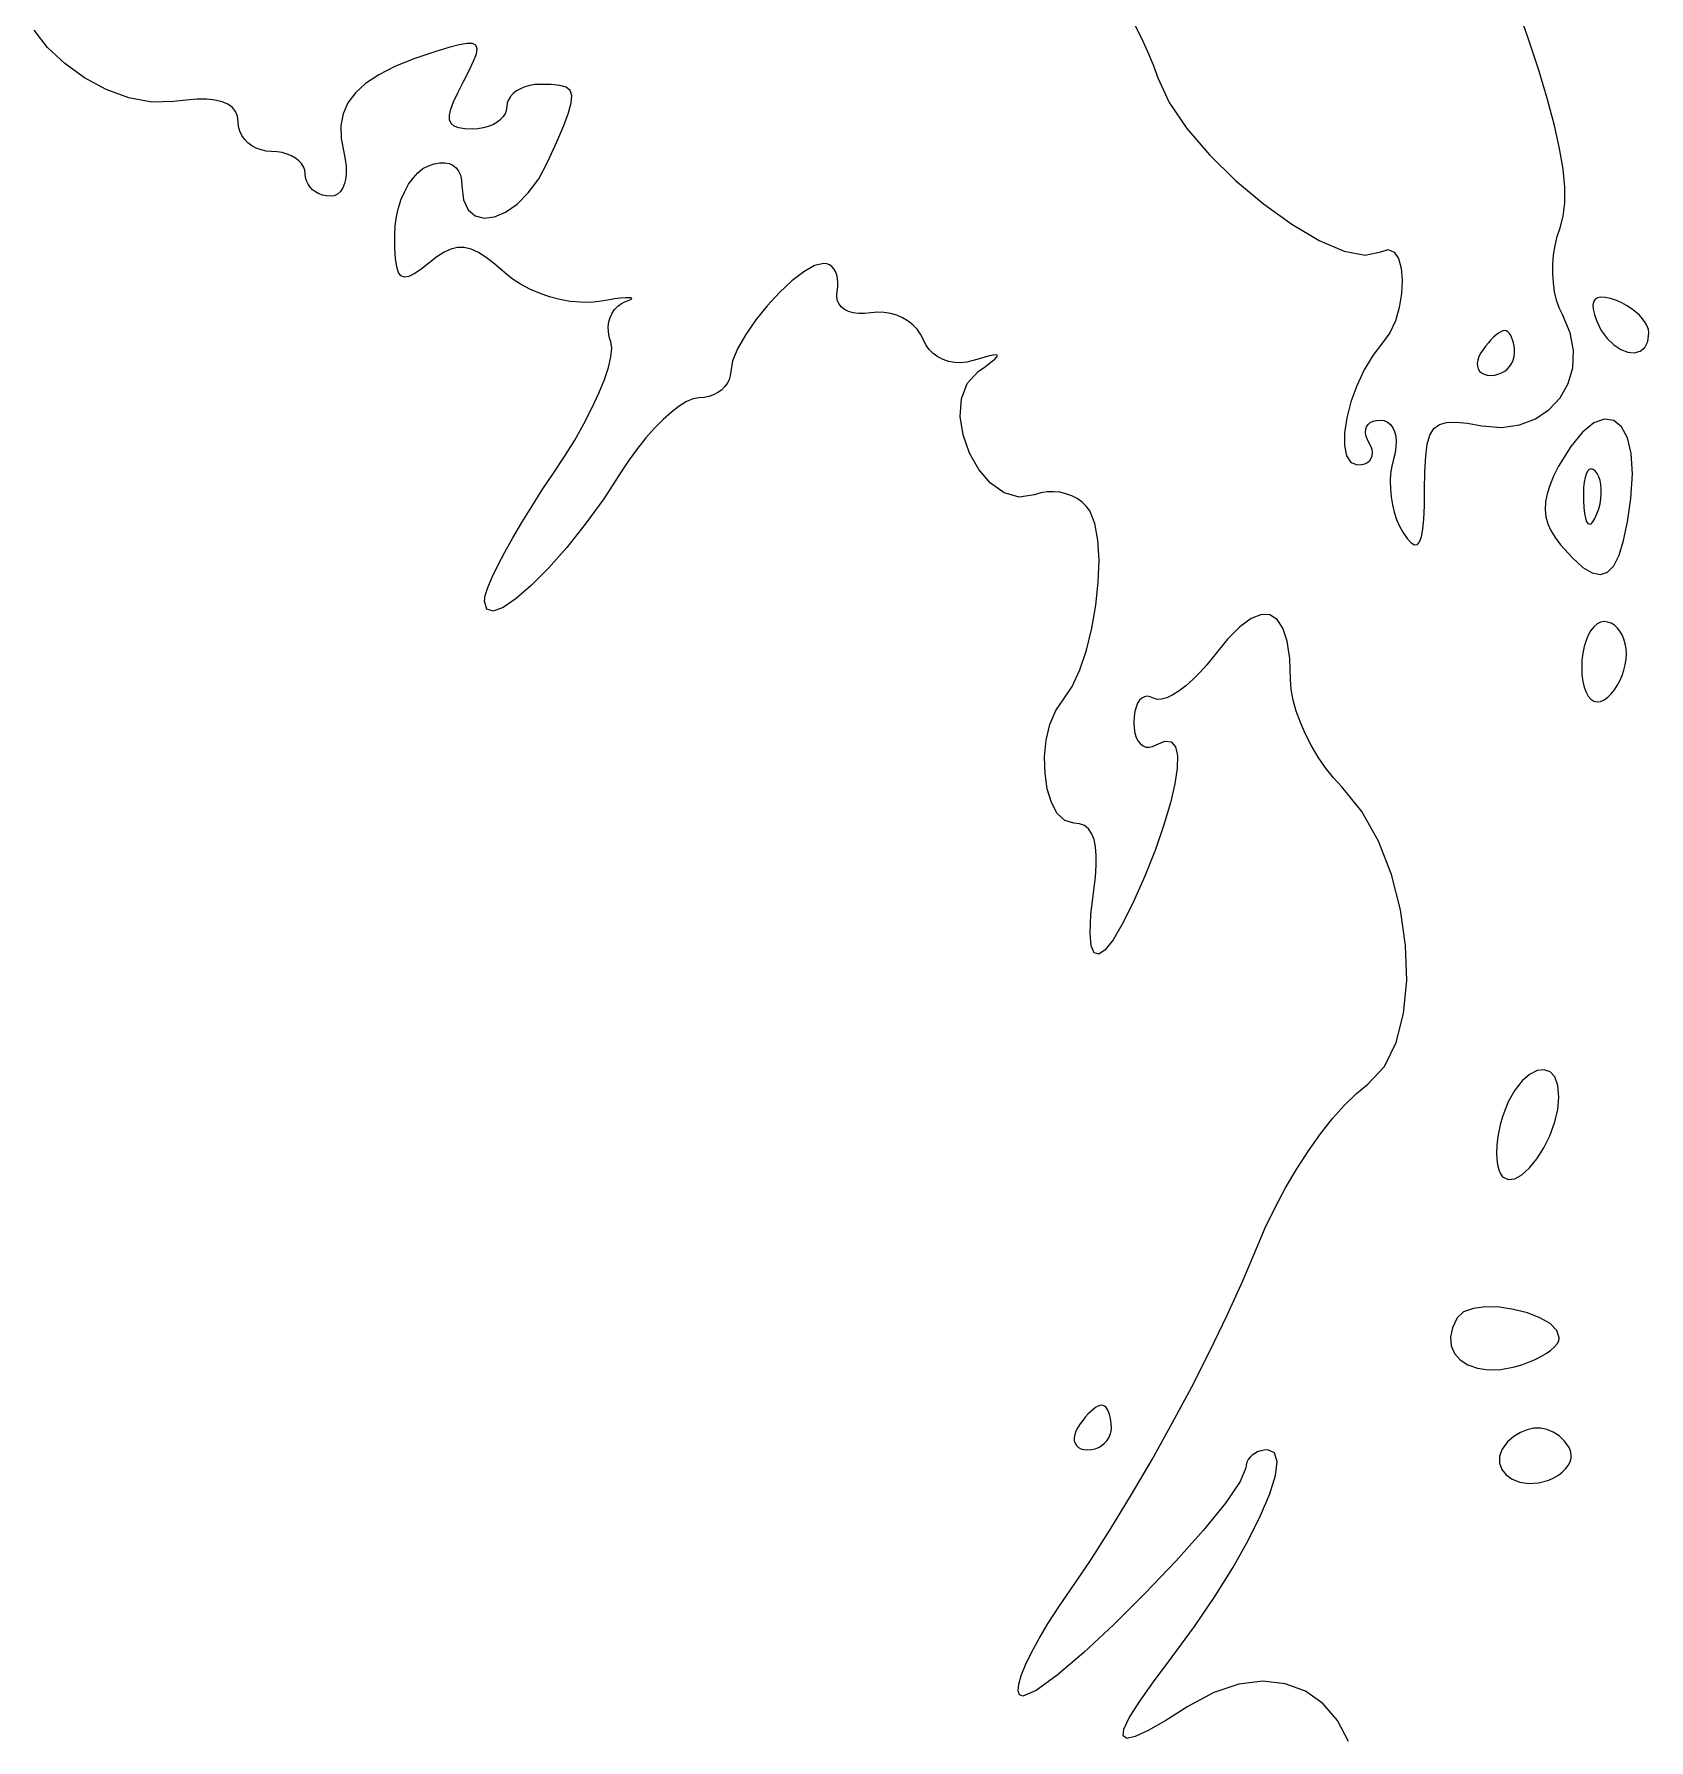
# Model space of a CAD drawing. Header units: millimetres. Extents: x 0 to 1242, y -2208 to 0.
# Drawn here: x 866.9 to 939, y -697 to -620.8 of the extents above; entities that cross this region are included whole.
import ezdxf

# ---------------------------------------------------------------- set-up
doc = ezdxf.new("R2010")
doc.units = ezdxf.units.MM
doc.layers.get('0').update_dxf_attribs({"linetype": 'CONTINUOUS'})

msp = doc.modelspace()

# ---------------------------------------------------------------- linework, layer by layer
for p, q in [((933.613856, -620.936341), (933.061, -619.352)), ((867.495016, -621.353912), (866.893528, -620.581446)), ((916.018184, -620.293016), (916.329857, -620.913788)), ((916.329857, -620.913788), (916.613288, -621.531152)), ((934.084128, -622.373568), (933.613856, -620.936341)), ((868.258, -622.07425), (867.495016, -621.353912)), ((884.836, -621.528), (883.846438, -621.859398)), ((885.414421, -621.356388), (884.836, -621.528)), ((885.877048, -621.237384), (885.414421, -621.356388)), ((886.229227, -621.177036), (885.877048, -621.237384)), ((886.476304, -621.181392), (886.229227, -621.177036)), ((886.623625, -621.2565), (886.476304, -621.181392)), ((886.520512, -621.966816), (886.640383, -621.643164)), ((886.676536, -621.408408), (886.623625, -621.2565)), ((886.640383, -621.643164), (886.676536, -621.408408)), ((916.613288, -621.531152), (916.861871, -622.133444)), ((869.143384, -622.710288), (868.258, -622.07425)), ((882.996064, -622.205544), (882.280846, -622.570866)), ((883.846438, -621.859398), (882.996064, -622.205544)), ((886.051, -622.905), (886.322269, -622.385412)), ((886.322269, -622.385412), (886.520512, -621.966816)), ((916.861871, -622.133444), (917.069, -622.709)), ((934.473172, -623.670587), (934.084128, -622.373568)), ((870.112072, -623.229854), (869.143384, -622.710288)), ((871.124968, -623.600776), (870.112072, -623.229854)), ((881.696752, -622.959792), (881.23975, -623.37675)), ((882.280846, -622.570866), (881.696752, -622.959792)), ((885.807253, -623.377732), (886.051, -622.905)), ((888.440625, -623.29375), (888.2904, -623.4104)), ((888.6156, -623.1936), (888.440625, -623.29375)), ((888.812175, -623.11205), (888.6156, -623.1936)), ((889.0272, -623.0512), (888.812175, -623.11205)), ((889.257525, -623.01315), (889.0272, -623.0512)), ((889.5, -623), (889.257525, -623.01315)), ((889.987932, -623.008772), (889.5, -623)), ((890.370456, -623.046536), (889.987932, -623.008772)), ((890.649264, -623.130464), (890.370456, -623.046536)), ((890.826048, -623.277728), (890.649264, -623.130464)), ((890.9025, -623.5055), (890.826048, -623.277728)), ((917.069, -622.709), (917.578738, -623.809053)), ((872.142976, -623.790882), (871.124968, -623.600776)), ((873.127, -623.768), (872.142976, -623.790882)), ((873.67692, -623.700244), (873.127, -623.768)), ((874.16768, -623.667432), (873.67692, -623.700244)), ((874.59958, -623.669648), (874.16768, -623.667432)), ((874.97292, -623.706976), (874.59958, -623.669648)), ((875.288, -623.7795), (874.97292, -623.706976)), ((875.54512, -623.887304), (875.288, -623.7795)), ((875.74458, -624.030472), (875.54512, -623.887304)), ((875.88668, -624.209088), (875.74458, -624.030472)), ((880.905808, -623.826168), (880.690894, -624.312474)), ((881.23975, -623.37675), (880.905808, -623.826168)), ((885.502171, -624.108984), (885.623944, -623.777216)), ((885.623944, -623.777216), (885.807253, -623.377732)), ((888, -624), (887.979808, -624.16165)), ((888.019725, -623.83835), (888, -624)), ((888.0768, -623.6848), (888.019725, -623.83835)), ((888.168075, -623.54145), (888.0768, -623.6848)), ((888.2904, -623.4104), (888.168075, -623.54145)), ((890.761176, -624.271256), (890.880312, -623.830952)), ((890.880312, -623.830952), (890.9025, -623.5055)), ((917.578738, -623.809053), (918.370824, -624.972904)), ((934.782344, -624.834304), (934.473172, -623.670587)), ((875.97172, -624.423236), (875.88668, -624.209088)), ((876, -624.673), (875.97172, -624.423236)), ((876.019725, -624.887546), (876, -624.673)), ((880.690894, -624.312474), (880.590976, -624.840096)), ((885.443032, -624.378568), (885.502171, -624.108984)), ((885.447625, -624.5915), (885.443032, -624.378568)), ((885.517048, -624.753312), (885.447625, -624.5915)), ((885.652399, -624.869536), (885.517048, -624.753312)), ((887.369928, -624.8064), (887.168764, -624.88795)), ((887.549, -624.70625), (887.369928, -624.8064)), ((887.702752, -624.5896), (887.549, -624.70625)), ((887.827956, -624.45855), (887.702752, -624.5896)), ((887.921384, -624.3152), (887.827956, -624.45855)), ((887.979808, -624.16165), (887.921384, -624.3152)), ((890.546784, -624.843584), (890.761176, -624.271256)), ((876.0768, -625.091328), (876.019725, -624.887546)), ((876.168075, -625.281562), (876.0768, -625.091328)), ((876.2904, -625.455464), (876.168075, -625.281562)), ((876.440625, -625.61025), (876.2904, -625.455464)), ((880.590976, -624.840096), (880.602022, -625.413462)), ((880.602022, -625.413462), (880.72, -626.037)), ((885.854776, -624.945704), (885.652399, -624.869536)), ((886.125277, -624.987348), (885.854776, -624.945704)), ((886.465, -625), (886.125277, -624.987348)), ((886.713072, -624.98685), (886.465, -625)), ((886.948736, -624.9488), (886.713072, -624.98685)), ((887.168764, -624.88795), (886.948736, -624.9488)), ((889.839, -626.453), (890.238828, -625.565108)), ((890.238828, -625.565108), (890.546784, -624.843584)), ((918.370824, -624.972904), (919.379966, -626.149691)), ((935.013, -625.871625), (934.782344, -624.834304)), ((876.6156, -625.743136), (876.440625, -625.61025)), ((876.812175, -625.851338), (876.6156, -625.743136)), ((877.0272, -625.932072), (876.812175, -625.851338)), ((877.257525, -625.982554), (877.0272, -625.932072)), ((877.5, -626), (877.257525, -625.982554)), ((877.742475, -626.01315), (877.5, -626)), ((877.9728, -626.0512), (877.742475, -626.01315)), ((878.187825, -626.11205), (877.9728, -626.0512)), ((878.3844, -626.1936), (878.187825, -626.11205)), ((878.559375, -626.29375), (878.3844, -626.1936)), ((878.7096, -626.4104), (878.559375, -626.29375)), ((880.72, -626.037), (880.788787, -626.355619)), ((919.379966, -626.149691), (920.540872, -627.288552)), ((935.166496, -626.789456), (935.013, -625.871625)), ((878.831925, -626.54145), (878.7096, -626.4104)), ((878.9232, -626.6848), (878.831925, -626.54145)), ((878.980275, -626.83835), (878.9232, -626.6848)), ((879, -627), (878.980275, -626.83835)), ((879.014671, -627.16165), (879, -627)), ((880.788787, -626.355619), (880.825576, -626.657792)), ((880.831609, -626.939493), (880.808128, -627.196696)), ((880.825576, -626.657792), (880.831609, -626.939493)), ((883.812175, -627.184066), (884.0272, -626.948424)), ((884.0272, -626.948424), (884.257525, -626.764238)), ((884.257525, -626.764238), (884.5, -626.638)), ((884.5, -626.638), (884.764102, -626.553816)), ((884.764102, -626.553816), (885.006976, -626.510648)), ((885.006976, -626.510648), (885.227074, -626.507572)), ((885.227074, -626.507572), (885.422848, -626.543664)), ((885.422848, -626.543664), (885.59275, -626.618)), ((885.59275, -626.618), (885.735232, -626.729656)), ((885.735232, -626.729656), (885.848746, -626.877708)), ((885.848746, -626.877708), (885.931744, -627.061232)), ((885.931744, -627.061232), (885.982678, -627.279304)), ((889.427272, -627.215937), (889.839, -626.453)), ((935.244188, -627.594703), (935.166496, -626.789456)), ((879.057128, -627.3152), (879.014671, -627.16165)), ((879.125037, -627.45855), (879.057128, -627.3152)), ((879.216064, -627.5896), (879.125037, -627.45855)), ((879.327875, -627.70625), (879.216064, -627.5896)), ((879.458136, -627.8064), (879.327875, -627.70625)), ((879.604513, -627.88795), (879.458136, -627.8064)), ((880.573021, -627.781057), (880.443904, -627.900008)), ((880.677592, -627.621504), (880.573021, -627.781057)), ((880.756375, -627.425375), (880.677592, -627.621504)), ((880.808128, -627.196696), (880.756375, -627.425375)), ((883.2904, -628.134808), (883.440625, -627.78375)), ((883.440625, -627.78375), (883.6156, -627.464672)), ((883.6156, -627.464672), (883.812175, -627.184066)), ((885.982678, -627.279304), (886, -627.531)), ((886, -627.531), (886.073688, -628.157753)), ((888.457644, -628.351379), (888.958976, -627.850936)), ((888.958976, -627.850936), (889.427272, -627.215937)), ((920.540872, -627.288552), (921.78825, -628.338625)), ((935.247432, -628.294272), (935.244188, -627.594703)), ((879.764672, -627.9488), (879.604513, -627.88795)), ((879.936279, -627.98685), (879.764672, -627.9488)), ((880.117, -628), (879.936279, -627.98685)), ((880.291483, -627.974331), (880.117, -628)), ((880.443904, -627.900008), (880.291483, -627.974331)), ((883.0768, -628.906896), (883.168075, -628.511354)), ((883.168075, -628.511354), (883.2904, -628.134808)), ((886.073688, -628.157753), (886.279064, -628.603624)), ((886.279064, -628.603624), (886.592596, -628.875231)), ((887.946808, -628.710648), (888.457644, -628.351379)), ((921.78825, -628.338625), (923.056808, -629.249048)), ((935.177584, -628.895069), (935.247432, -628.294272)), ((883, -629.729), (883.019725, -629.314942)), ((883.019725, -629.314942), (883.0768, -628.906896)), ((886.592596, -628.875231), (886.990752, -628.979192)), ((886.990752, -628.979192), (887.45, -628.922125)), ((887.45, -628.922125), (887.946808, -628.710648)), ((923.056808, -629.249048), (924.281254, -629.968959)), ((935.036, -629.404), (935.177584, -628.895069)), ((883.007702, -630.312348), (883, -629.729)), ((924.281254, -629.968959), (925.396296, -630.447496)), ((934.812688, -630.197512), (934.908801, -629.791609)), ((934.908801, -629.791609), (935.036, -629.404)), ((883.034136, -630.782944), (883.007702, -630.312348)), ((883.084294, -631.144916), (883.034136, -630.782944)), ((884.873706, -630.708973), (884.519, -630.984)), ((885.200488, -630.501464), (884.873706, -630.708973)), ((885.508442, -630.362631), (885.200488, -630.501464)), ((885.806664, -630.293632), (885.508442, -630.362631)), ((886.10425, -630.295625), (885.806664, -630.293632)), ((886.410296, -630.369768), (886.10425, -630.295625)), ((886.733898, -630.517219), (886.410296, -630.369768)), ((887.084152, -630.739136), (886.733898, -630.517219)), ((887.470154, -631.036677), (887.084152, -630.739136)), ((925.396296, -630.447496), (926.336642, -630.633797)), ((926.336642, -630.633797), (927.037, -630.477)), ((927.037, -630.477), (927.365557, -630.374612)), ((927.365557, -630.374612), (927.624736, -630.490096)), ((927.624736, -630.490096), (927.813799, -630.784224)), ((927.813799, -630.784224), (927.932008, -631.217768)), ((934.713024, -631.037056), (934.747487, -630.614923)), ((934.747487, -630.614923), (934.812688, -630.197512)), ((883.163168, -631.402392), (883.084294, -631.144916)), ((883.27575, -631.5595), (883.163168, -631.402392)), ((883.427032, -631.620368), (883.27575, -631.5595)), ((883.622006, -631.589124), (883.427032, -631.620368)), ((883.865664, -631.469896), (883.622006, -631.589124)), ((884.162998, -631.266812), (883.865664, -631.469896)), ((884.519, -630.984), (884.162998, -631.266812)), ((887.901, -631.411), (887.470154, -631.036677)), ((888.236764, -631.681662), (887.901, -631.411)), ((888.613952, -631.927376), (888.236764, -631.681662)), ((901.261696, -631.3682), (900.727879, -631.77922)), ((901.746817, -631.09752), (901.261696, -631.3682)), ((902.155, -631), (901.746817, -631.09752)), ((902.288381, -631.016451), (902.155, -631)), ((902.408688, -631.064048), (902.288381, -631.016451)), ((902.514667, -631.140157), (902.408688, -631.064048)), ((902.605064, -631.242144), (902.514667, -631.140157)), ((902.678625, -631.367375), (902.605064, -631.242144)), ((902.734096, -631.513216), (902.678625, -631.367375)), ((902.770223, -631.677033), (902.734096, -631.513216)), ((902.785752, -631.856192), (902.770223, -631.677033)), ((927.932008, -631.217768), (927.978625, -631.7515)), ((934.709125, -631.457125), (934.713024, -631.037056)), ((934.735616, -631.868344), (934.709125, -631.457125)), ((889.024308, -632.145634), (888.613952, -631.927376)), ((889.459576, -632.333928), (889.024308, -632.145634)), ((889.9115, -632.48975), (889.459576, -632.333928)), ((900.173608, -632.29776), (899.627125, -632.891)), ((900.727879, -631.77922), (900.173608, -632.29776)), ((902.731614, -632.451779), (902.75, -632.25)), ((902.75, -632.25), (902.779429, -632.048059)), ((902.779429, -632.048059), (902.785752, -631.856192)), ((927.952912, -632.346192), (927.854131, -632.962616)), ((927.978625, -631.7515), (927.952912, -632.346192)), ((934.792323, -632.263927), (934.735616, -631.868344)), ((934.879072, -632.637088), (934.792323, -632.263927)), ((890.371824, -632.610592), (889.9115, -632.48975)), ((890.832292, -632.693946), (890.371824, -632.610592)), ((891.284648, -632.737304), (890.832292, -632.693946)), ((891.720636, -632.738158), (891.284648, -632.737304)), ((892.132, -632.694), (891.720636, -632.738158)), ((892.499212, -632.634506), (892.132, -632.694)), ((892.817416, -632.588608), (892.499212, -632.634506)), ((892.70364, -633.221792), (892.81684, -633.054401)), ((892.81684, -633.054401), (892.95572, -632.910464)), ((893.084164, -632.556282), (892.817416, -632.588608)), ((892.95572, -632.910464), (893.1189, -632.793743)), ((893.297008, -632.537504), (893.084164, -632.556282)), ((893.1189, -632.793743), (893.305, -632.708)), ((893.4535, -632.53225), (893.297008, -632.537504)), ((893.305, -632.708), (893.466988, -632.645994)), ((893.551192, -632.540496), (893.4535, -632.53225)), ((893.466988, -632.645994), (893.560384, -632.597392)), ((893.587636, -632.562218), (893.551192, -632.540496)), ((893.560384, -632.597392), (893.587636, -632.562218)), ((899.627125, -632.891), (899.116672, -633.52612)), ((902.758552, -632.634712), (902.731614, -632.451779)), ((902.827958, -632.796993), (902.758552, -632.634712)), ((902.936976, -632.936816), (902.827958, -632.796993)), ((903.08275, -633.052375), (902.936976, -632.936816)), ((903.262424, -633.141864), (903.08275, -633.052375)), ((903.473142, -633.203477), (903.262424, -633.141864)), ((903.712048, -633.235408), (903.473142, -633.203477)), ((904.263, -633.203), (903.976286, -633.235851)), ((904.555583, -633.174595), (904.263, -633.203)), ((904.848064, -633.18552), (904.555583, -633.174595)), ((905.135541, -633.233285), (904.848064, -633.18552)), ((927.854131, -632.962616), (927.681544, -633.561544)), ((934.995689, -632.981041), (934.879072, -632.637088)), ((935.142, -633.289), (934.995689, -632.981041)), ((936.53256, -632.71092), (936.503695, -632.860475)), ((936.503695, -632.860475), (936.515, -633.05032)), ((936.515, -633.05032), (936.566445, -633.280485)), ((936.601625, -632.601625), (936.53256, -632.71092)), ((936.71092, -632.53256), (936.601625, -632.601625)), ((936.860475, -632.503695), (936.71092, -632.53256)), ((937.05032, -632.515), (936.860475, -632.503695)), ((937.280485, -632.566445), (937.05032, -632.515)), ((937.551, -632.658), (937.280485, -632.566445)), ((937.785243, -632.759673), (937.551, -632.658)), ((938.007744, -632.879064), (937.785243, -632.759673)), ((938.215461, -633.013131), (938.007744, -632.879064)), ((938.405352, -633.158832), (938.215461, -633.013131)), ((938.574375, -633.313125), (938.405352, -633.158832)), ((892.53192, -633.827069), (892.5598, -633.611888)), ((892.53524, -634.050656), (892.53192, -633.827069)), ((892.5598, -633.611888), (892.6175, -633.408875)), ((892.6175, -633.408875), (892.70364, -633.221792)), ((899.116672, -633.52612), (898.670491, -634.1703)), ((903.976286, -633.235851), (903.712048, -633.235408)), ((905.413112, -633.3154), (905.135541, -633.233285)), ((905.675875, -633.429375), (905.413112, -633.3154)), ((905.918928, -633.57272), (905.675875, -633.429375)), ((906.137369, -633.742945), (905.918928, -633.57272)), ((906.326296, -633.93756), (906.137369, -633.742945)), ((906.480807, -634.154075), (906.326296, -633.93756)), ((927.681544, -633.561544), (927.434413, -634.103748)), ((935.489366, -634.098293), (935.142, -633.289)), ((936.566445, -633.280485), (936.658, -633.551)), ((936.658, -633.551), (936.871077, -633.98982)), ((936.658, -633.551), (936.658, -633.551)), ((938.719488, -633.472968), (938.574375, -633.313125)), ((938.837649, -633.635319), (938.719488, -633.472968)), ((938.925816, -633.797136), (938.837649, -633.635319)), ((938.980947, -633.955377), (938.925816, -633.797136)), ((939, -634.107), (938.980947, -633.955377)), ((892.57114, -634.278887), (892.53524, -634.050656)), ((892.641, -634.508), (892.57114, -634.278887)), ((892.686235, -634.790347), (892.641, -634.508)), ((898.670491, -634.1703), (898.316824, -634.79072)), ((906.596, -634.39), (906.480807, -634.154075)), ((906.711583, -634.629417), (906.596, -634.39)), ((906.861864, -634.841336), (906.711583, -634.629417)), ((927.112, -634.55), (926.670024, -635.107195)), ((927.434413, -634.103748), (927.112, -634.55)), ((931.717368, -634.6848), (931.605711, -634.83835)), ((931.832757, -634.54145), (931.717368, -634.6848)), ((931.949664, -634.4104), (931.832757, -634.54145)), ((932.065875, -634.29375), (931.949664, -634.4104)), ((932.179176, -634.1936), (932.065875, -634.29375)), ((932.287353, -634.11205), (932.179176, -634.1936)), ((932.388192, -634.0512), (932.287353, -634.11205)), ((932.479479, -634.01315), (932.388192, -634.0512)), ((932.559, -634), (932.479479, -634.01315)), ((932.630397, -634.01315), (932.559, -634)), ((932.698176, -634.0512), (932.630397, -634.01315)), ((932.761419, -634.11205), (932.698176, -634.0512)), ((932.819208, -634.1936), (932.761419, -634.11205)), ((932.870625, -634.29375), (932.819208, -634.1936)), ((932.914752, -634.4104), (932.870625, -634.29375)), ((932.950671, -634.54145), (932.914752, -634.4104)), ((932.977464, -634.6848), (932.950671, -634.54145)), ((932.994213, -634.83835), (932.977464, -634.6848)), ((935.637688, -634.895424), (935.489366, -634.098293)), ((936.871077, -633.98982), (937.134656, -634.35436)), ((937.134656, -634.35436), (937.431559, -634.64054)), ((937.431559, -634.64054), (937.744608, -634.84428)), ((938.814704, -634.75324), (938.950813, -634.48358)), ((938.950813, -634.48358), (939, -634.107)), ((892.538625, -635.644169), (892.65032, -635.173176)), ((892.65032, -635.173176), (892.686235, -634.790347)), ((898.083913, -635.35456), (898, -635.829)), ((898.316824, -634.79072), (898.083913, -635.35456)), ((907.042841, -635.024059), (906.861864, -634.841336)), ((907.250512, -635.175888), (907.042841, -635.024059)), ((907.480875, -635.295125), (907.250512, -635.175888)), ((907.729928, -635.380072), (907.480875, -635.295125)), ((907.993669, -635.429031), (907.729928, -635.380072)), ((908.268096, -635.440304), (907.993669, -635.429031)), ((908.549207, -635.412193), (908.268096, -635.440304)), ((908.833, -635.343), (908.549207, -635.412193)), ((909.205527, -635.227283), (908.833, -635.343)), ((909.498536, -635.144464), (909.205527, -635.227283)), ((909.377023, -635.603307), (909.622664, -635.416696)), ((909.712669, -635.095941), (909.498536, -635.144464)), ((909.622664, -635.416696), (909.793281, -635.272769)), ((909.848568, -635.083112), (909.712669, -635.095941)), ((909.793281, -635.272769), (909.888232, -635.170128)), ((909.906875, -635.107375), (909.848568, -635.083112)), ((909.888232, -635.170128), (909.906875, -635.107375)), ((926.670024, -635.107195), (926.281952, -635.75616)), ((931.359432, -635.3152), (931.335318, -635.45855)), ((931.335318, -635.45855), (931.340736, -635.5896)), ((931.414014, -635.16165), (931.359432, -635.3152)), ((931.5, -635), (931.414014, -635.16165)), ((931.605711, -634.83835), (931.5, -635)), ((931.5, -635), (931.5, -635)), ((932.794848, -635.5896), (932.881254, -635.45855)), ((932.881254, -635.45855), (932.945736, -635.3152)), ((932.945736, -635.3152), (932.986062, -635.16165)), ((932.986062, -635.16165), (933, -635)), ((933, -635), (932.994213, -634.83835)), ((935.602602, -635.658871), (935.637688, -634.895424)), ((937.744608, -634.84428), (938.056625, -634.9615)), ((938.056625, -634.9615), (938.350432, -634.98812)), ((938.350432, -634.98812), (938.608851, -634.92006)), ((938.608851, -634.92006), (938.814704, -634.75324)), ((892.109375, -636.801375), (892.35652, -636.191008)), ((892.35652, -636.191008), (892.538625, -635.644169)), ((897.927408, -636.19808), (897.841132, -636.36594)), ((897.981356, -636.01828), (897.927408, -636.19808)), ((898, -635.829), (897.981356, -636.01828)), ((908.560608, -636.36916), (909.057, -635.834)), ((909.057, -635.834), (909.377023, -635.603307)), ((926.281952, -635.75616), (925.955068, -636.461465)), ((931.340736, -635.5896), (931.37475, -635.70625)), ((931.37475, -635.70625), (931.436424, -635.8064)), ((931.436424, -635.8064), (931.524822, -635.88795)), ((931.524822, -635.88795), (931.639008, -635.9488)), ((931.639008, -635.9488), (931.778046, -635.98685)), ((931.778046, -635.98685), (931.941, -636)), ((931.941, -636), (932.112078, -635.98685)), ((932.112078, -635.98685), (932.274624, -635.9488)), ((932.274624, -635.9488), (932.426406, -635.88795)), ((932.426406, -635.88795), (932.565192, -635.8064)), ((932.565192, -635.8064), (932.68875, -635.70625)), ((932.68875, -635.70625), (932.794848, -635.5896)), ((935.399744, -636.367112), (935.602602, -635.658871)), ((891.80256, -637.462952), (892.109375, -636.801375)), ((896.582, -637), (896.325542, -637.0436)), ((896.811244, -636.9846), (896.582, -637)), ((897.028992, -636.94004), (896.811244, -636.9846)), ((897.232268, -636.86878), (897.028992, -636.94004)), ((897.418096, -636.77328), (897.232268, -636.86878)), ((897.5835, -636.656), (897.418096, -636.77328)), ((897.725504, -636.5194), (897.5835, -636.656)), ((897.841132, -636.36594), (897.725504, -636.5194)), ((908.298264, -637.05612), (908.560608, -636.36916)), ((925.955068, -636.461465), (925.696656, -637.18768)), ((934.553256, -637.531888), (935.04475, -636.998625)), ((935.04475, -636.998625), (935.399744, -636.367112)), ((891.441445, -638.163421), (891.80256, -637.462952)), ((895.348448, -637.64192), (894.97775, -637.974)), ((895.701494, -637.37152), (895.348448, -637.64192)), ((896.029616, -637.16976), (895.701494, -637.37152)), ((896.325542, -637.0436), (896.029616, -637.16976)), ((908.244516, -637.8392), (908.298264, -637.05612)), ((925.696656, -637.18768), (925.514, -637.899375)), ((933.940898, -637.945379), (934.553256, -637.531888)), ((891.0314, -638.890464), (891.441445, -638.163421)), ((894.596672, -638.3608), (894.212486, -638.79536)), ((894.97775, -637.974), (894.596672, -638.3608)), ((908.373912, -638.66272), (908.244516, -637.8392)), ((925.514, -637.899375), (925.414384, -638.56112)), ((926.342797, -638.54145), (926.353664, -638.4104)), ((926.353664, -638.4104), (926.394375, -638.29375)), ((926.394375, -638.29375), (926.463856, -638.1936)), ((926.463856, -638.1936), (926.561033, -638.11205)), ((926.561033, -638.11205), (926.684832, -638.0512)), ((926.684832, -638.0512), (926.834179, -638.01315)), ((926.834179, -638.01315), (927.008, -638)), ((927.008, -638), (927.183056, -638.023026)), ((927.183056, -638.023026), (927.335408, -638.089648)), ((927.335408, -638.089648), (927.463832, -638.196182)), ((927.463832, -638.196182), (927.567104, -638.338944)), ((927.567104, -638.338944), (927.644, -638.51425)), ((927.644, -638.51425), (927.693296, -638.718416)), ((929.224808, -638.669528), (929.400875, -638.37925)), ((929.400875, -638.37925), (929.645672, -638.194032)), ((929.645672, -638.194032), (929.970341, -638.101286)), ((929.970341, -638.101286), (930.386024, -638.088424)), ((930.386024, -638.088424), (930.903863, -638.142858)), ((930.903863, -638.142858), (931.535, -638.252)), ((931.535, -638.252), (932.416134, -638.326957)), ((932.416134, -638.326957), (933.223312, -638.217576)), ((933.223312, -638.217576), (933.940898, -637.945379)), ((936.041744, -638.53056), (935.509143, -639.173815)), ((936.549361, -638.127785), (936.041744, -638.53056)), ((937.017552, -637.95904), (936.549361, -638.127785)), ((937.431875, -638.017875), (937.017552, -637.95904)), ((937.777888, -638.29784), (937.431875, -638.017875)), ((938.041149, -638.792485), (937.777888, -638.29784)), ((890.577795, -639.631763), (891.0314, -638.890464)), ((893.832464, -639.27072), (893.463878, -639.77992)), ((894.212486, -638.79536), (893.832464, -639.27072)), ((908.661, -639.471), (908.373912, -638.66272)), ((925.414384, -638.56112), (925.405092, -639.137485)), ((925.405092, -639.137485), (925.493408, -639.59304)), ((926.362848, -638.6848), (926.342797, -638.54145)), ((926.414891, -638.83835), (926.362848, -638.6848)), ((926.5, -639), (926.414891, -638.83835)), ((926.585109, -639.16165), (926.5, -639)), ((926.637152, -639.3152), (926.585109, -639.16165)), ((927.704192, -639.198592), (927.663344, -639.467234)), ((927.693296, -638.718416), (927.713768, -638.947758)), ((927.713768, -638.947758), (927.704192, -639.198592)), ((929.034296, -639.615616), (929.106329, -639.077454)), ((929.106329, -639.077454), (929.224808, -638.669528)), ((935.509143, -639.173815), (934.966, -640.064)), ((938.207216, -639.49536), (938.041149, -638.792485)), ((890.086, -640.375), (890.577795, -639.631763)), ((893.463878, -639.77992), (893.114, -640.316)), ((909.080328, -640.20836), (908.661, -639.471)), ((925.493408, -639.59304), (925.686616, -639.892355)), ((925.686616, -639.892355), (925.992, -640)), ((925.992, -640), (926.165821, -639.98685)), ((926.165821, -639.98685), (926.315168, -639.9488)), ((926.315168, -639.9488), (926.438967, -639.88795)), ((926.438967, -639.88795), (926.536144, -639.8064)), ((926.536144, -639.8064), (926.605625, -639.70625)), ((926.605625, -639.70625), (926.646336, -639.5896)), ((926.657203, -639.45855), (926.637152, -639.3152)), ((926.646336, -639.5896), (926.657203, -639.45855)), ((927.514737, -640.052491), (927.467776, -640.378208)), ((927.59, -639.75), (927.514737, -640.052491)), ((927.663344, -639.467234), (927.59, -639.75)), ((928.997567, -640.296602), (929.034296, -639.615616)), ((934.966, -640.064), (934.745281, -640.505494)), ((934.966, -640.064), (934.966, -640.064)), ((938.261647, -640.400015), (938.207216, -639.49536)), ((889.587221, -641.11619), (890.086, -640.375)), ((893.114, -640.316), (892.327289, -641.519462)), ((909.606444, -640.81912), (909.080328, -640.20836)), ((910.213896, -641.2476), (909.606444, -640.81912)), ((927.467776, -640.378208), (927.448259, -640.720317)), ((927.448259, -640.720317), (927.455328, -641.071984)), ((928.985, -641.133), (928.997567, -640.296602)), ((934.745281, -640.505494), (934.575208, -640.913952)), ((936.110689, -640.772046), (936.085216, -641.009944)), ((936.149608, -640.570232), (936.110689, -640.772046)), ((936.200875, -640.40725), (936.149608, -640.570232)), ((936.263392, -640.285848), (936.200875, -640.40725)), ((936.336061, -640.208774), (936.263392, -640.285848)), ((936.417784, -640.178776), (936.336061, -640.208774)), ((936.507463, -640.198602), (936.417784, -640.178776)), ((936.604, -640.271), (936.507463, -640.198602)), ((936.694691, -640.385858), (936.604, -640.271)), ((936.767448, -640.528544), (936.694691, -640.385858)), ((936.822097, -640.695026), (936.767448, -640.528544)), ((936.858464, -640.881272), (936.822097, -640.695026)), ((938.19, -641.5), (938.261647, -640.400015)), ((889.113408, -641.85156), (889.587221, -641.11619)), ((892.327289, -641.519462), (891.505472, -642.653576)), ((910.877232, -641.43812), (910.213896, -641.2476)), ((911.571, -641.335), (910.877232, -641.43812)), ((911.846515, -641.251023), (911.571, -641.335)), ((912.12908, -641.205704), (911.846515, -641.251023)), ((912.413625, -641.197561), (912.12908, -641.205704)), ((912.69508, -641.225112), (912.413625, -641.197561)), ((912.968375, -641.286875), (912.69508, -641.225112)), ((913.22844, -641.381368), (912.968375, -641.286875)), ((913.470205, -641.507109), (913.22844, -641.381368)), ((913.6886, -641.662616), (913.470205, -641.507109)), ((927.455328, -641.071984), (927.488125, -641.426375)), ((927.488125, -641.426375), (927.545792, -641.776656)), ((928.974249, -641.831008), (928.985, -641.133)), ((934.455907, -641.294138), (934.387504, -641.650816)), ((934.575208, -640.913952), (934.455907, -641.294138)), ((936.085216, -641.009944), (936.074287, -641.281178)), ((936.074287, -641.281178), (936.079, -641.583)), ((936.079, -641.583), (936.098963, -641.904554)), ((936.079, -641.583), (936.079, -641.583)), ((936.817632, -641.743256), (936.856133, -641.518274)), ((936.856133, -641.518274), (936.875656, -641.296928)), ((936.876375, -641.08325), (936.858464, -640.881272)), ((936.875656, -641.296928), (936.876375, -641.08325)), ((938.045545, -642.536758), (938.19, -641.5)), ((888.671047, -642.56911), (889.113408, -641.85156)), ((913.878555, -641.846407), (913.6886, -641.662616)), ((914.035, -642.057), (913.878555, -641.846407)), ((914.264575, -642.617786), (914.035, -642.057)), ((927.545792, -641.776656), (927.627471, -642.115993)), ((927.627471, -642.115993), (927.732304, -642.437552)), ((928.948192, -642.407744), (928.974249, -641.831008)), ((934.387504, -641.650816), (934.370125, -641.98875)), ((934.370125, -641.98875), (934.403896, -642.312704)), ((934.403896, -642.312704), (934.488943, -642.627442)), ((936.098963, -641.904554), (936.129624, -642.169792)), ((936.129624, -642.169792), (936.170341, -642.378078)), ((936.589867, -642.396186), (936.683, -642.188)), ((936.683, -642.188), (936.759979, -641.967842)), ((936.759979, -641.967842), (936.817632, -641.743256)), ((888.266624, -643.25684), (888.671047, -642.56911)), ((891.505472, -642.653576), (890.676323, -643.692134)), ((914.39968, -643.366288), (914.264575, -642.617786)), ((927.732304, -642.437552), (927.859433, -642.734499)), ((927.859433, -642.734499), (928.008, -643)), ((928.008, -643), (928.210721, -643.290192)), ((928.844136, -643.208872), (928.905323, -642.866076)), ((928.905323, -642.866076), (928.948192, -642.407744)), ((934.488943, -642.627442), (934.625392, -642.937728)), ((934.625392, -642.937728), (934.813369, -643.248326)), ((936.170341, -642.378078), (936.220472, -642.528776)), ((936.220472, -642.528776), (936.279375, -642.62125)), ((936.279375, -642.62125), (936.346408, -642.654864)), ((936.346408, -642.654864), (936.420929, -642.628982)), ((936.420929, -642.628982), (936.502296, -642.542968)), ((936.502296, -642.542968), (936.589867, -642.396186)), ((937.87412, -643.381984), (938.045545, -642.536758)), ((887.906625, -643.90275), (888.266624, -643.25684)), ((890.676323, -643.692134), (889.867616, -644.608928)), ((914.446885, -644.255322), (914.39968, -643.366288)), ((928.210721, -643.290192), (928.386088, -643.482056)), ((928.386088, -643.482056), (928.535607, -643.572724)), ((928.535607, -643.572724), (928.660784, -643.559328)), ((928.660784, -643.559328), (928.763125, -643.439)), ((928.763125, -643.439), (928.844136, -643.208872)), ((934.813369, -643.248326), (935.053, -643.564)), ((935.053, -643.564), (935.583825, -644.156422)), ((937.671735, -644.038306), (937.87412, -643.381984)), ((887.345843, -645.02111), (887.597536, -644.49484)), ((887.597536, -644.49484), (887.906625, -643.90275)), ((889.867616, -644.608928), (889.107125, -645.37775)), ((914.41276, -645.237704), (914.446885, -644.255322)), ((935.583825, -644.156422), (936.05576, -644.578336)), ((936.05576, -644.578336), (936.472795, -644.827114)), ((937.158125, -644.79475), (937.4344, -644.508352)), ((937.4344, -644.508352), (937.671735, -644.038306)), ((887.158032, -645.46956), (887.345843, -645.02111)), ((889.107125, -645.37775), (888.422624, -645.972392)), ((914.303875, -646.26625), (914.41276, -645.237704)), ((936.472795, -644.827114), (936.83892, -644.900128)), ((936.83892, -644.900128), (937.158125, -644.79475)), ((887, -646.085), (887.040589, -645.82819)), ((887.102801, -646.449158), (887, -646.085)), ((887.040589, -645.82819), (887.158032, -645.46956)), ((888.422624, -645.972392), (887.841887, -646.366646)), ((887.392688, -646.534304), (887.102801, -646.449158)), ((887.841887, -646.366646), (887.392688, -646.534304)), ((914.1268, -647.293776), (914.303875, -646.26625)), ((921.246633, -646.860007), (920.740672, -647.227488)), ((921.694496, -646.684184), (921.246633, -646.860007)), ((922.081375, -646.699125), (921.694496, -646.684184)), ((922.404384, -646.903936), (922.081375, -646.699125)), ((922.660637, -647.297723), (922.404384, -646.903936)), ((913.888105, -648.273098), (914.1268, -647.293776)), ((920.740672, -647.227488), (920.179499, -647.787521)), ((922.847248, -647.879592), (922.660637, -647.297723)), ((936.29375, -647.605), (936.1936, -647.845208)), ((936.4104, -647.398752), (936.29375, -647.605)), ((936.54145, -647.230796), (936.4104, -647.398752)), ((936.6848, -647.105464), (936.54145, -647.230796)), ((936.83835, -647.027088), (936.6848, -647.105464)), ((937, -647), (936.83835, -647.027088)), ((937.16165, -647.018937), (937, -647)), ((937.3152, -647.073736), (937.16165, -647.018937)), ((937.45855, -647.161379), (937.3152, -647.073736)), ((937.5896, -647.278848), (937.45855, -647.161379)), ((937.70625, -647.423125), (937.5896, -647.278848)), ((937.8064, -647.591192), (937.70625, -647.423125)), ((937.88795, -647.780031), (937.8064, -647.591192)), ((913.59436, -649.157032), (913.888105, -648.273098)), ((920.179499, -647.787521), (919.566, -648.541)), ((922.961331, -648.648649), (922.847248, -647.879592)), ((936.0512, -648.410176), (936.01315, -648.726272)), ((936.11205, -648.115044), (936.0512, -648.410176)), ((936.1936, -647.845208), (936.11205, -648.115044)), ((937.9488, -647.986624), (937.88795, -647.780031)), ((937.98685, -648.207953), (937.9488, -647.986624)), ((938, -648.441), (937.98685, -648.207953)), ((937.98685, -648.682171), (938, -648.441)), ((913.252135, -649.898394), (913.59436, -649.157032)), ((919.260611, -648.925363), (918.948208, -649.276624)), ((919.566, -648.541), (919.260611, -648.925363)), ((923, -649.604), (922.961331, -648.648649)), ((936.01315, -648.726272), (936, -649.059)), ((936, -649.059), (936.01315, -649.383604)), ((936, -649.059), (936, -649.059)), ((937.8064, -649.410424), (937.88795, -649.171197)), ((937.88795, -649.171197), (937.9488, -648.927008)), ((937.9488, -648.927008), (937.98685, -648.682171)), ((912.868, -650.45), (913.252135, -649.898394)), ((918.324944, -649.864072), (918.025375, -650.092375)), ((918.634437, -649.590841), (918.324944, -649.864072)), ((918.948208, -649.276624), (918.634437, -649.590841)), ((923.030069, -650.036102), (923, -649.604)), ((936.01315, -649.383604), (936.0512, -649.676192)), ((936.0512, -649.676192), (936.11205, -649.933728)), ((936.11205, -649.933728), (936.1936, -650.153176)), ((937.45855, -650.055193), (937.5896, -649.856736)), ((937.5896, -649.856736), (937.70625, -649.640375)), ((937.70625, -649.640375), (937.8064, -649.410424)), ((912.511708, -650.965769), (912.868, -650.45)), ((916.16912, -650.650528), (916.097875, -650.818529)), ((916.256625, -650.515875), (916.16912, -650.650528)), ((916.35856, -650.416832), (916.256625, -650.515875)), ((916.473095, -650.355661), (916.35856, -650.416832)), ((916.5984, -650.334624), (916.473095, -650.355661)), ((916.732645, -650.355983), (916.5984, -650.334624)), ((916.874, -650.422), (916.732645, -650.355983)), ((917.039259, -650.477467), (916.874, -650.422)), ((917.242672, -650.468296), (917.039259, -650.477467)), ((917.478593, -650.398429), (917.242672, -650.468296)), ((917.741376, -650.271808), (917.478593, -650.398429)), ((918.025375, -650.092375), (917.741376, -650.271808)), ((923.117072, -650.504936), (923.030069, -650.036102)), ((923.256203, -651.000494), (923.117072, -650.504936)), ((936.1936, -650.153176), (936.29375, -650.3315)), ((936.29375, -650.3315), (936.4104, -650.465664)), ((936.4104, -650.465664), (936.54145, -650.552632)), ((936.54145, -650.552632), (936.6848, -650.589368)), ((936.6848, -650.589368), (936.83835, -650.572836)), ((936.83835, -650.572836), (937, -650.5)), ((937, -650.5), (937.16165, -650.381139)), ((937.16165, -650.381139), (937.3152, -650.231432)), ((937.3152, -650.231432), (937.45855, -650.055193)), ((912.253624, -651.596672), (912.511708, -650.965769)), ((916.011485, -651.245527), (916, -651.5)), ((916.04472, -651.017616), (916.011485, -651.245527)), ((916.097875, -650.818529), (916.04472, -651.017616)), ((923.442656, -651.512768), (923.256203, -651.000494)), ((912.090436, -652.302803), (912.253624, -651.596672)), ((916, -651.5), (916.01315, -651.75345)), ((916.01315, -651.75345), (916.0512, -651.9784)), ((916.0512, -651.9784), (916.11205, -652.17275)), ((916.11205, -652.17275), (916.1936, -652.3344)), ((923.671625, -652.03175), (923.442656, -651.512768)), ((923.938304, -652.547432), (923.671625, -652.03175)), ((912.018832, -653.044256), (912.090436, -652.302803)), ((916.1936, -652.3344), (916.29375, -652.46125)), ((916.29375, -652.46125), (916.4104, -652.5512)), ((916.4104, -652.5512), (916.54145, -652.60215)), ((916.54145, -652.60215), (916.6848, -652.612)), ((916.6848, -652.612), (916.83835, -652.57865)), ((916.83835, -652.57865), (917, -652.5)), ((917, -652.5), (917.385884, -652.333996)), ((917.385884, -652.333996), (917.671832, -652.366928)), ((917.671832, -652.366928), (917.858888, -652.587012)), ((917.858888, -652.587012), (917.948096, -652.982464)), ((917.948096, -652.982464), (917.9405, -653.5415)), ((924.237887, -653.049806), (923.938304, -652.547432)), ((912.0355, -653.781125), (912.018832, -653.044256)), ((917.9405, -653.5415), (917.837144, -654.252336)), ((924.565568, -653.528864), (924.237887, -653.049806)), ((924.916541, -653.974598), (924.565568, -653.528864)), ((912.137128, -654.473504), (912.0355, -653.781125)), ((912.320404, -655.081487), (912.137128, -654.473504)), ((917.837144, -654.252336), (917.639072, -655.103188)), ((925.286, -654.377), (924.916541, -653.974598)), ((926.18554, -655.485184), (925.286, -654.377)), ((912.582016, -655.565168), (912.320404, -655.081487)), ((917.639072, -655.103188), (917.347328, -656.082272)), ((912.918652, -655.884641), (912.582016, -655.565168)), ((913.327, -656), (912.918652, -655.884641)), ((913.57985, -656.028731), (913.327, -656)), ((913.79556, -656.115488), (913.57985, -656.028731)), ((926.9262, -656.812872), (926.18554, -655.485184)), ((913.97437, -656.261117), (913.79556, -656.115488)), ((914.11652, -656.466464), (913.97437, -656.261117)), ((914.22225, -656.732375), (914.11652, -656.466464)), ((914.2918, -657.059696), (914.22225, -656.732375)), ((917.347328, -656.082272), (916.962956, -657.177804)), ((927.50234, -658.296068), (926.9262, -656.812872)), ((914.32541, -657.449273), (914.2918, -657.059696)), ((914.32332, -657.901952), (914.32541, -657.449273)), ((916.962956, -657.177804), (916.487, -658.378)), ((914.28577, -658.418579), (914.32332, -657.901952)), ((927.90832, -659.870776), (927.50234, -658.296068)), ((914.082164, -660.088504), (914.213, -659)), ((914.213, -659), (914.28577, -658.418579)), ((916.487, -658.378), (915.960116, -659.574776)), ((915.960116, -659.574776), (915.486728, -660.523008)), ((928.1385, -661.473), (927.90832, -659.870776)), ((914.043992, -660.917712), (914.082164, -660.088504)), ((915.486728, -660.523008), (915.071732, -661.221352)), ((914.093588, -661.488968), (914.043992, -660.917712)), ((915.071732, -661.221352), (914.720024, -661.668464)), ((914.226056, -661.803616), (914.093588, -661.488968)), ((914.4365, -661.863), (914.226056, -661.803616)), ((914.720024, -661.668464), (914.4365, -661.863)), ((928.18724, -663.038744), (928.1385, -661.473)), ((928.0489, -664.504012), (928.18724, -663.038744)), ((927.71784, -665.804808), (928.0489, -664.504012)), ((927.18842, -666.877136), (927.71784, -665.804808)), ((926.455, -667.657), (927.18842, -666.877136)), ((933.675248, -667.227096), (933.337984, -667.519683)), ((934.008, -667.057125), (933.675248, -667.227096)), ((934.318552, -667.015584), (934.008, -667.057125)), ((934.589216, -667.108287), (934.318552, -667.015584)), ((934.802304, -667.341048), (934.589216, -667.108287)), ((934.940128, -667.719681), (934.802304, -667.341048)), ((925.410616, -668.597408), (925.940692, -668.078091)), ((925.940692, -668.078091), (926.455, -667.657)), ((933.013896, -667.929072), (932.720672, -668.449449)), ((933.337984, -667.519683), (933.013896, -667.929072)), ((934.929045, -668.815443), (934.985, -668.25)), ((934.985, -668.25), (934.940128, -667.719681)), ((924.872044, -669.204217), (925.410616, -668.597408)), ((932.720672, -668.449449), (932.476, -669.075)), ((934.78588, -669.395424), (934.929045, -668.815443)), ((924.332248, -669.887784), (924.872044, -669.204217)), ((932.30156, -669.762432), (932.246455, -670.099263)), ((932.378085, -669.419109), (932.30156, -669.762432)), ((932.476, -669.075), (932.378085, -669.419109)), ((932.476, -669.075), (932.476, -669.075)), ((934.571855, -669.966921), (934.78588, -669.395424)), ((923.7985, -670.637375), (924.332248, -669.887784)), ((932.2128, -670.423896), (932.200625, -670.730625)), ((932.246455, -670.099263), (932.2128, -670.423896)), ((933.996625, -670.992375), (934.30332, -670.506912)), ((934.30332, -670.506912), (934.571855, -669.966921)), ((923.278072, -671.442256), (923.7985, -670.637375)), ((932.200625, -670.730625), (932.20996, -671.013744)), ((932.20996, -671.013744), (932.240835, -671.267547)), ((932.240835, -671.267547), (932.29328, -671.486328)), ((933.66812, -671.400288), (933.996625, -670.992375)), ((922.778236, -672.291693), (923.278072, -671.442256)), ((932.29328, -671.486328), (932.367325, -671.664381)), ((932.367325, -671.664381), (932.463, -671.796)), ((932.463, -671.796), (932.715245, -671.928507)), ((932.715245, -671.928507), (933.01108, -671.891376)), ((933.01108, -671.891376), (933.334155, -671.707629)), ((933.334155, -671.707629), (933.66812, -671.400288)), ((922.306264, -673.174952), (922.778236, -672.291693)), ((921.869428, -674.081299), (922.306264, -673.174952)), ((921.475, -675), (921.869428, -674.081299)), ((920.865757, -676.447168), (921.475, -675)), ((920.172376, -677.975984), (920.865757, -676.447168)), ((919.407979, -679.562316), (920.172376, -677.975984)), ((930.442, -678.094), (930.226048, -678.544044)), ((930.725144, -677.836219), (930.442, -678.094)), ((930.442, -678.094), (930.442, -678.094)), ((931.161792, -677.678752), (930.725144, -677.836219)), ((931.708768, -677.613013), (931.161792, -677.678752)), ((932.322896, -677.630416), (931.708768, -677.613013)), ((932.961, -677.722375), (932.322896, -677.630416)), ((933.579904, -677.880304), (932.961, -677.722375)), ((934.136432, -678.095617), (933.579904, -677.880304)), ((934.587408, -678.359728), (934.136432, -678.095617)), ((930.226048, -678.544044), (930.141544, -678.965672)), ((934.889656, -678.664051), (934.587408, -678.359728)), ((935, -679), (934.889656, -678.664051)), ((918.585688, -681.182032), (919.407979, -679.562316)), ((930.141544, -678.965672), (930.178516, -679.350328)), ((930.178516, -679.350328), (930.326992, -679.689456)), ((934.412625, -679.695125), (934.612864, -679.553376)), ((934.612864, -679.553376), (934.775927, -679.410283)), ((934.775927, -679.410283), (934.897608, -679.268552)), ((934.897608, -679.268552), (934.973701, -679.130889)), ((934.973701, -679.130889), (935, -679)), ((930.326992, -679.689456), (930.577, -679.9745)), ((930.577, -679.9745), (930.918568, -680.196904)), ((930.918568, -680.196904), (931.341724, -680.348112)), ((931.341724, -680.348112), (931.836496, -680.419568)), ((931.836496, -680.419568), (932.392912, -680.402716)), ((932.392912, -680.402716), (933.001, -680.289)), ((933.001, -680.289), (933.324029, -680.194561)), ((933.324029, -680.194561), (933.630912, -680.085248)), ((933.630912, -680.085248), (933.917443, -679.963767)), ((933.917443, -679.963767), (934.179416, -679.832824)), ((934.179416, -679.832824), (934.412625, -679.695125)), ((917.718625, -682.811), (918.585688, -681.182032)), ((913.717368, -682.6848), (913.605711, -682.83835)), ((913.832757, -682.54145), (913.717368, -682.6848)), ((913.949664, -682.4104), (913.832757, -682.54145)), ((914.065875, -682.29375), (913.949664, -682.4104)), ((914.179176, -682.1936), (914.065875, -682.29375)), ((914.287353, -682.11205), (914.179176, -682.1936)), ((914.388192, -682.0512), (914.287353, -682.11205)), ((914.479479, -682.01315), (914.388192, -682.0512)), ((914.559, -682), (914.479479, -682.01315)), ((914.630397, -682.01315), (914.559, -682)), ((914.698176, -682.0512), (914.630397, -682.01315)), ((914.761419, -682.11205), (914.698176, -682.0512)), ((914.819208, -682.1936), (914.761419, -682.11205)), ((914.870625, -682.29375), (914.819208, -682.1936)), ((914.914752, -682.4104), (914.870625, -682.29375)), ((914.950671, -682.54145), (914.914752, -682.4104)), ((914.977464, -682.6848), (914.950671, -682.54145)), ((914.994213, -682.83835), (914.977464, -682.6848)), ((913.359432, -683.3152), (913.335318, -683.45855)), ((913.335318, -683.45855), (913.340736, -683.5896)), ((913.414014, -683.16165), (913.359432, -683.3152)), ((913.5, -683), (913.414014, -683.16165)), ((913.605711, -682.83835), (913.5, -683)), ((913.5, -683), (913.5, -683)), ((914.794848, -683.5896), (914.881254, -683.45855)), ((914.881254, -683.45855), (914.945736, -683.3152)), ((914.945736, -683.3152), (914.986062, -683.16165)), ((914.986062, -683.16165), (915, -683)), ((915, -683), (914.994213, -682.83835)), ((916.819912, -684.425088), (917.718625, -682.811)), ((932.972924, -683.398173), (932.694, -683.639)), ((933.263992, -683.217784), (932.972924, -683.398173)), ((933.562248, -683.097371), (933.263992, -683.217784)), ((933.862736, -683.036472), (933.562248, -683.097371)), ((934.1605, -683.034625), (933.862736, -683.036472)), ((934.450584, -683.091368), (934.1605, -683.034625)), ((934.728032, -683.206239), (934.450584, -683.091368)), ((934.987888, -683.378776), (934.728032, -683.206239)), ((935.225196, -683.608517), (934.987888, -683.378776)), ((913.340736, -683.5896), (913.37475, -683.70625)), ((913.37475, -683.70625), (913.436424, -683.8064)), ((913.436424, -683.8064), (913.524822, -683.88795)), ((913.524822, -683.88795), (913.639008, -683.9488)), ((913.639008, -683.9488), (913.778046, -683.98685)), ((913.778046, -683.98685), (913.941, -684)), ((913.941, -684), (914.112078, -683.98685)), ((914.112078, -683.98685), (914.274624, -683.9488)), ((914.274624, -683.9488), (914.426406, -683.88795)), ((914.426406, -683.88795), (914.565192, -683.8064)), ((914.565192, -683.8064), (914.68875, -683.70625)), ((914.68875, -683.70625), (914.794848, -683.5896)), ((921.287375, -684.237), (921.189376, -684.331128)), ((921.401544, -684.156192), (921.287375, -684.237)), ((921.529837, -684.090396), (921.401544, -684.156192)), ((921.670208, -684.041304), (921.529837, -684.090396)), ((921.820611, -684.010608), (921.670208, -684.041304)), ((921.979, -684), (921.820611, -684.010608)), ((922.288309, -684.137149), (921.979, -684)), ((922.397392, -684.528752), (922.288309, -684.137149)), ((932.444327, -683.961932), (932.325616, -684.283616)), ((932.694, -683.639), (932.444327, -683.961932)), ((932.694, -683.639), (932.694, -683.639)), ((935.435, -683.895), (935.225196, -683.608517)), ((935.505398, -684.047252), (935.435, -683.895)), ((935.534864, -684.206176), (935.505398, -684.047252)), ((935.525306, -684.368724), (935.534864, -684.206176)), ((915.902671, -686.000164), (916.819912, -684.425088)), ((921, -684.807), (920.756521, -685.417295)), ((921.012859, -684.676512), (921, -684.807)), ((921.050072, -684.552576), (921.012859, -684.676512)), ((921.109593, -684.436884), (921.050072, -684.552576)), ((921.189376, -684.331128), (921.109593, -684.436884)), ((922.319983, -685.145043), (922.397392, -684.528752)), ((932.325616, -684.283616), (932.324829, -684.591884)), ((932.324829, -684.591884), (932.428928, -684.874568)), ((932.428928, -684.874568), (932.624875, -685.1195)), ((934.958936, -685.129144), (935.134994, -684.994196)), ((935.134994, -684.994196), (935.281568, -684.847632)), ((935.281568, -684.847632), (935.39675, -684.6925)), ((935.39675, -684.6925), (935.478632, -684.531848)), ((935.478632, -684.531848), (935.525306, -684.368724)), ((920.756521, -685.417295), (920.090048, -686.38048)), ((922.069816, -685.956256), (922.319983, -685.145043)), ((932.624875, -685.1195), (932.899632, -685.314512)), ((932.899632, -685.314512), (933.240161, -685.447436)), ((933.240161, -685.447436), (933.633424, -685.506104)), ((933.633424, -685.506104), (934.066383, -685.478348)), ((934.066383, -685.478348), (934.526, -685.352)), ((934.526, -685.352), (934.755302, -685.249428)), ((934.755302, -685.249428), (934.958936, -685.129144)), ((914.980024, -687.512096), (915.902671, -686.000164)), ((920.090048, -686.38048), (919.096527, -687.598305)), ((921.660625, -686.932625), (922.069816, -685.956256)), ((921.106144, -688.044384), (921.660625, -686.932625)), ((914.065093, -688.936752), (914.980024, -687.512096)), ((919.096527, -687.598305), (917.871904, -688.97252)), ((920.420107, -689.261767), (921.106144, -688.044384)), ((913.171, -690.25), (914.065093, -688.936752)), ((917.871904, -688.97252), (916.512125, -690.404875)), ((919.616248, -690.555008), (920.420107, -689.261767)), ((912.646774, -691.017716), (913.171, -690.25)), ((912.179872, -691.747008), (912.646774, -691.017716)), ((916.512125, -690.404875), (915.113136, -691.79712)), ((918.708301, -691.894341), (919.616248, -690.555008)), ((911.774758, -692.427892), (912.179872, -691.747008)), ((915.113136, -691.79712), (913.770883, -693.051005)), ((911.435896, -693.050384), (911.774758, -692.427892)), ((917.71, -693.25), (918.708301, -691.894341)), ((911.16775, -693.6045), (911.435896, -693.050384)), ((913.770883, -693.051005), (912.581312, -694.06828)), ((916.873277, -694.363855), (917.71, -693.25)), ((910.861462, -694.467668), (910.974784, -694.080256)), ((910.974784, -694.080256), (911.16775, -693.6045)), ((912.581312, -694.06828), (911.640369, -694.750695)), ((910.832248, -694.756752), (910.861462, -694.467668)), ((910.891606, -694.937524), (910.832248, -694.756752)), ((911.640369, -694.750695), (911.044, -695)), ((916.235256, -695.26996), (916.873277, -694.363855)), ((919.571192, -694.833249), (918.419, -695.461)), ((920.692736, -694.462952), (919.571192, -694.833249)), ((921.762284, -694.338943), (920.692736, -694.462952)), ((922.758488, -694.450056), (921.762284, -694.338943)), ((923.66, -694.785125), (922.758488, -694.450056)), ((924.445472, -695.332984), (923.66, -694.785125)), ((911.044, -695), (910.891606, -694.937524)), ((915.797059, -695.971825), (916.235256, -695.26996)), ((918.419, -695.461), (917.427013, -696.090535)), ((925.093556, -696.082467), (924.445472, -695.332984)), ((915.559808, -696.47296), (915.797059, -695.971825)), ((917.427013, -696.090535), (916.642704, -696.5404)), ((925.582904, -697.022408), (925.093556, -696.082467)), ((915.524625, -696.776875), (915.559808, -696.47296)), ((915.692632, -696.88708), (915.524625, -696.776875)), ((916.064951, -696.807085), (915.692632, -696.88708)), ((916.642704, -696.5404), (916.064951, -696.807085))]:
    msp.add_line(p, q)

doc.saveas('drawing.dxf')
